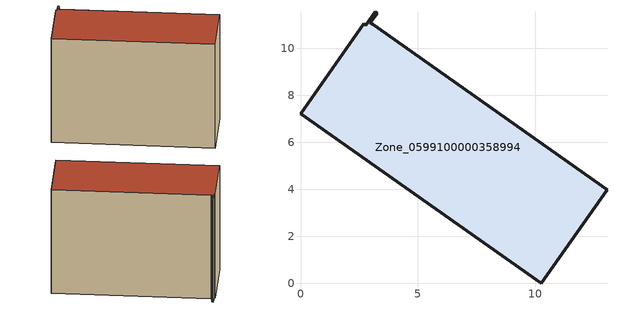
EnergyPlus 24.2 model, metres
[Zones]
Zone_0599100000358994
 floor ground (C_G): 2.77,10.98 3.19,11.55 3.27,11.49 2.98,11.08 3.07,11.01 13.05,3.98 10.25,0 0,7.21 2.7,11.04 z3.69
 wall outside (C_F): 10.25,0 13.05,3.98 3.07,11.01 2.98,11.08 3.27,11.49 3.19,11.55 2.77,10.98 2.7,11.04 0,7.21 10.25,0 z3.69:12.62
 roof outside (C_R): 3.19,11.55 2.77,10.98 2.7,11.04 0,7.21 10.25,0 13.05,3.98 3.07,11.01 2.98,11.08 3.27,11.49 z12.62
[BUILDING]
Pand.0599100000358994: North Axis=0; Terrain=City; Loads Convergence Tolerance Value=0.04; Temperature Convergence Tolerance Value=0.4; Solar Distribution=FullExterior; Maximum Number of Warmup Days=25; Minimum Number of Warmup Days=1
[Site:Location]
Rotterdam.The.Hague.AP_ZH_NLD Design_Conditions: Latitude=51.96; Longitude=4.45; Time Zone=1; Elevation=-4.5
[SITE:GROUNDTEMPERATURE:BUILDINGSURFACE]
18, 18, 18, 18, 18, 18, 18, 18, 18, 18, 18, 18
[MATERIAL] Thermal Absorptance=0.9; Solar Absorptance=0.7; Visible Absorptance=0.7
Name | Roughness | Thickness | Conductivity | Density | Specific Heat
G.TC.1992-2005 | MediumSmooth | 0.15 | 0.06 | 540 | 1210
F.TC.1992-2005 | Rough | 0.3 | 0.12 | 1920 | 840
R.TC.1992-2005 | MediumRough | 0.2 | 0.08 | 1500 | 1000
[CONSTRUCTION]
C_G: G.TC.1992-2005
C_F: F.TC.1992-2005
C_R: R.TC.1992-2005
[ZONE]
Zone_0599100000358994: Type=1; Multiplier=1; Ceiling Height=Autocalculate; Volume=Autocalculate; Floor Area=autocalculate; Part of Total Floor Area=Yes
[ZONEINFILTRATION:DESIGNFLOWRATE]
Infil_Zone_0599100000358994: Zone or ZoneList or Space or SpaceList=Zone_0599100000358994; Schedule=AlwaysOn; Design Flow Rate Calculation Method=Flow/Area; Flow Rate per Floor Area=0.0015; Constant Term Coefficient=1; Temperature Term Coefficient=0; Velocity Term Coefficient=0; Velocity Squared Term Coefficient=0
[HVACTEMPLATE:ZONE:IDEALLOADSAIRSYSTEM]
Zone_0599100000358994: Maximum Heating Supply Air Temperature=50; Minimum Cooling Supply Air Temperature=13; Maximum Heating Supply Air Humidity Ratio=0.0156; Minimum Cooling Supply Air Humidity Ratio=0.0077; Heating Limit=NoLimit; Cooling Limit=NoLimit; Dehumidification Control Type=ConstantSensibleHeatRatio; Cooling Sensible Heat Ratio=0.7; Dehumidification Setpoint=60; Humidification Control Type=None; Humidification Setpoint=30; Outdoor Air Method=None; Outdoor Air Flow Rate per Person=0.00944; Outdoor Air Flow Rate per Zone Floor Area=0; Outdoor Air Flow Rate per Zone=0; Demand Controlled Ventilation Type=None; Outdoor Air Economizer Type=NoEconomizer; Heat Recovery Type=None; Sensible Heat Recovery Effectiveness=0.7; Latent Heat Recovery Effectiveness=0.65
[ZONECONTROL:THERMOSTAT]
ThermostatControl_Zone_0599100000358994: Zone or ZoneList=Zone_0599100000358994; Control Type Schedule=DualSetpointControlType; Control 1=Thermostat_Zone_0599100000358994; Temperature Difference Between Cutout And Setpoint=0
[THERMOSTATSETPOINT:DUALSETPOINT]
Thermostat_Zone_0599100000358994: Heating Setpoint Temperature Schedule=HeatingSetpoint_Zone_0599100000358994; Cooling Setpoint Temperature Schedule=CoolingSetpoint_Zone_0599100000358994
[SCHEDULE:COMPACT]
HeatingSetpoint_Zone_0599100000358994: Through: 12/31, For: AllDays, Until: 24:00, 21
CoolingSetpoint_Zone_0599100000358994: Through: 12/31, For: AllDays, Until: 24:00, 24
DualSetpointControlType: Through: 12/31, For: AllDays, Until: 24:00, 4
AlwaysOn: Through: 12/31, For: AllDays, Until: 24:00, 1
